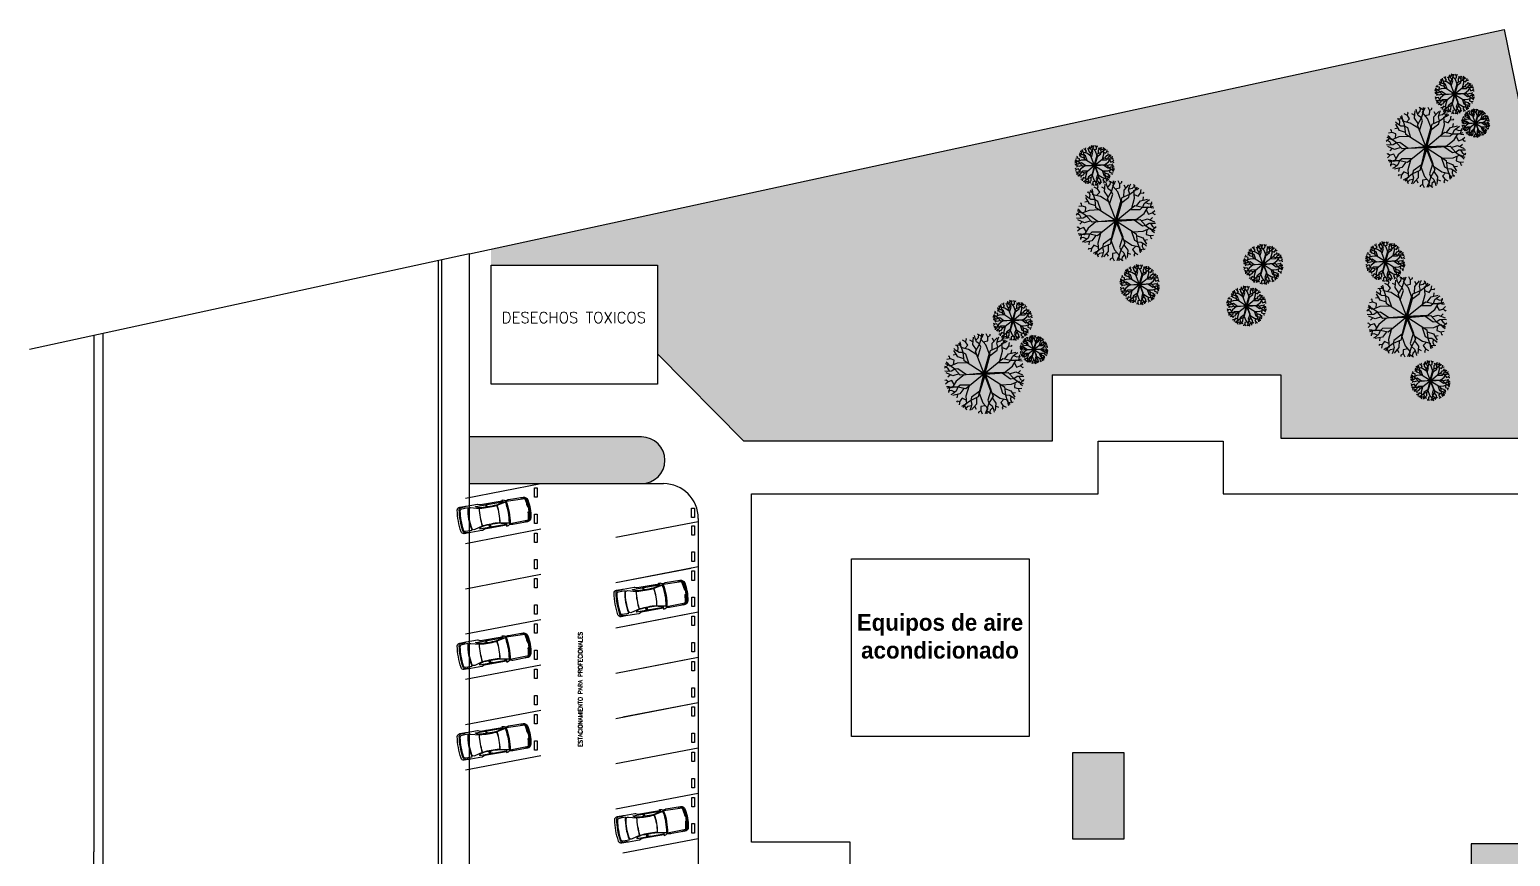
# Model space of a CAD drawing. Header units: millimetres. Extents: x -1615 to -538, y 177 to 397.
# Drawn here: x -1551.55 to -1504.26, y 318.89 to 345.3 of the extents above; entities that cross this region are included whole.
import ezdxf
from ezdxf.enums import TextEntityAlignment as Align

# ---------------------------------------------------------------- set-up
doc = ezdxf.new("R2010")
doc.units = ezdxf.units.MM
for name, color, linetype in [('010', 6, 'Continuous'), ('7', 7, 'Continuous'), ('AUX', 8, 'Continuous'), ('CAJONES', 8, 'Continuous'), ('LOCALES', 2, 'Continuous'), ('MOB', 7, 'Continuous'), ('MUROS', 1, 'Continuous'), ('MUROS2', 9, 'Continuous'), ('P-1', 1, 'Continuous'), ('TEX', 2, 'Continuous')]:
    doc.layers.add(name, color=color, linetype=linetype)
doc.styles.add('ROMANS', font='ROMANS.shx')
doc.styles.get("Standard").update_dxf_attribs({"font": 'stylu.ttf'})

# ---------------------------------------------------------------- blocks, each defined once
blk = doc.blocks.new('tree_pl01')
at = {"layer": '010'}
for p, q in [((-1.077, 1.4), (-1.17, 1.507)), ((-0.757, 1.313), (-1.07, 1.5)), ((-0.87, 1.38), (-0.843, 1.545)), ((-0.78, 1.712), (-0.796, 1.768)), ((-0.647, 1.687), (-0.78, 1.712)), ((-0.65, 1.67), (-0.625, 1.849)), ((-0.589, 1.488), (-0.65, 1.67)), ((-0.359, 1.515), (-0.589, 1.488)), ((-0.407, 1.786), (-0.492, 1.891)), ((-0.434, 1.336), (-0.286, 1.687)), ((-0.286, 1.687), (-0.407, 1.786)), ((-0.333, 1.709), (-0.405, 1.916)), ((-0.383, 1.766), (-0.201, 1.975)), ((-0.148, 1.454), (-0.333, 1.709)), ((-0.192, 1.794), (-0.272, 1.946)), ((-0.034, 1.707), (-0.192, 1.794)), ((-0.161, 1.297), (-0.138, 1.473)), ((-0.149, 1.456), (-0.039, 1.625)), ((-0.026, 1.814), (-0.039, 1.955)), ((-0.039, 1.625), (-0.026, 1.814)), ((0.182, 1.555), (0.038, 1.891)), ((0.086, 1.243), (0.182, 1.555)), ((0.13, 1.676), (0.248, 1.794)), ((0.397, 1.892), (0.417, 1.947)), ((0.49, 1.793), (0.397, 1.892)), ((0.42, 1.599), (0.478, 1.781)), ((0.623, 1.485), (0.42, 1.599)), ((0.456, 1.384), (0.782, 1.582)), ((0.478, 1.781), (0.603, 1.912)), ((0.742, 1.733), (0.735, 1.868)), ((0.782, 1.582), (0.742, 1.733)), ((0.75, 1.702), (1.02, 1.764)), ((0.757, 1.627), (0.82, 1.837)), ((0.757, 1.312), (0.757, 1.627)), ((0.921, 1.613), (0.946, 1.782)), ((0.998, 1.449), (0.921, 1.613)), ((0.946, 1.386), (1.067, 1.532)), ((1.067, 1.532), (1.14, 1.653)), ((1.083, 1.2), (1.164, 1.556)), ((-1.627, 0.874), (-1.673, 0.91)), ((-1.504, 0.932), (-1.627, 0.874)), ((-1.496, 0.917), (-1.582, 1.076)), ((-1.369, 1.153), (-1.499, 1.188)), ((-1.341, 0.806), (-1.496, 0.917)), ((-1.263, 1.135), (-1.444, 1.26)), ((-1.213, 1.145), (-1.369, 1.153)), ((-1.199, 1.286), (-1.353, 1.362)), ((-1.17, 0.963), (-1.341, 0.806)), ((-1.337, 1.152), (-1.313, 1.427)), ((-0.964, 1.038), (-1.263, 1.135)), ((-1.126, 0.773), (-1.213, 1.145)), ((-1.02, 1.309), (-1.199, 1.286)), ((-0.849, 0.354), (-1.126, 0.773)), ((-0.976, 1.24), (-1.077, 1.4)), ((-0.965, 1.038), (-0.976, 1.24)), ((-0.882, 0.903), (-0.967, 1.058)), ((-0.559, 0.994), (-0.964, 1.038)), ((-0.396, 0.739), (-0.882, 0.903)), ((-0.651, 1.004), (-0.757, 1.313)), ((0.086, -0.01), (-0.559, 0.994)), ((-0.456, 0.834), (-0.434, 1.336)), ((0.137, 0.879), (-0.161, 1.297)), ((0.154, 1.181), (-0.148, 1.454)), ((0.086, -0.01), (0.154, 1.181)), ((0.086, -0.01), (0.841, 0.914)), ((0.143, 0.991), (0.456, 1.384)), ((0.649, 0.679), (0.654, 1.192)), ((0.654, 1.192), (0.776, 1.321)), ((0.721, 0.766), (1.205, 0.9)), ((0.757, 1.313), (0.946, 1.386)), ((0.841, 0.914), (0.757, 1.312)), ((0.822, 1.003), (1.083, 1.2)), ((1.112, 1.328), (1.277, 1.354)), ((1.205, 0.9), (1.585, 0.868)), ((1.302, 1.095), (1.455, 1.208)), ((1.399, 0.884), (1.302, 1.095)), ((1.406, 0.665), (1.591, 0.919)), ((1.455, 1.346), (1.504, 1.378)), ((1.472, 1.211), (1.455, 1.346)), ((1.455, 1.208), (1.634, 1.24)), ((1.585, 0.868), (1.641, 1.014)), ((1.591, 0.919), (1.765, 1.052)), ((1.63, 0.984), (1.884, 0.876)), ((1.641, 1.014), (1.715, 1.127)), ((1.681, 0.634), (1.715, 0.812)), ((1.715, 0.812), (1.835, 0.934)), ((-1.775, 0.076), (-1.901, 0.028)), ((-1.679, 0.123), (-1.898, 0.118)), ((-1.748, 0.094), (-1.891, 0.331)), ((-1.716, 0.284), (-1.885, 0.254)), ((-1.684, 0.447), (-1.822, 0.479)), ((-1.643, 0.161), (-1.775, 0.076)), ((-1.373, 0.565), (-1.737, 0.532)), ((-1.584, 0.407), (-1.716, 0.284)), ((-1.508, 0.377), (-1.684, 0.447)), ((-1.379, 0.221), (-1.679, 0.123)), ((-1.355, -0.088), (-1.643, 0.161)), ((-1.504, 0.553), (-1.58, 0.702)), ((-1.502, 0.039), (-1.548, -0.188)), ((-1.381, 0.22), (-1.508, 0.377)), ((-1.233, 0.16), (-1.394, 0.236)), ((-1.026, 0.423), (-1.379, 0.221)), ((-1.106, 0.378), (-1.373, 0.565)), ((-0.744, 0.314), (-1.233, 0.16)), ((0.086, -0.01), (-1.026, 0.423)), ((0.086, -0.01), (1.239, 0.293)), ((0.947, 0.216), (1.252, 0.628)), ((1.055, 0.245), (1.526, 0.069)), ((1.239, 0.293), (1.406, 0.665)), ((1.252, 0.628), (1.427, 0.661)), ((1.277, 0.377), (1.604, 0.382)), ((1.407, 0.666), (1.602, 0.614)), ((1.526, 0.069), (1.814, -0.181)), ((1.602, 0.614), (1.786, 0.66)), ((1.604, 0.382), (1.879, 0.623)), ((1.673, -0.059), (1.719, 0.169)), ((1.703, 0.469), (1.851, 0.393)), ((1.719, 0.169), (1.91, 0.17)), ((1.786, 0.66), (1.916, 0.716)), ((1.91, 0.17), (2.073, 0.092)), ((1.925, 0.163), (1.99, 0.282)), ((1.99, 0.282), (2.049, 0.28)), ((-1.739, -0.19), (-1.902, -0.111)), ((-1.819, -0.301), (-1.878, -0.299)), ((-1.754, -0.182), (-1.819, -0.301)), ((-1.615, -0.68), (-1.745, -0.735)), ((-1.548, -0.188), (-1.739, -0.19)), ((-1.433, -0.402), (-1.708, -0.642)), ((-1.532, -0.489), (-1.68, -0.413)), ((-1.431, -0.633), (-1.615, -0.68)), ((-1.51, -0.653), (-1.544, -0.831)), ((-1.106, -0.397), (-1.433, -0.402)), ((-1.236, -0.685), (-1.431, -0.633)), ((-1.235, -0.684), (-1.42, -0.939)), ((-0.884, -0.264), (-1.355, -0.088)), ((-1.081, -0.648), (-1.256, -0.681)), ((-1.068, -0.313), (-1.235, -0.684)), ((-0.776, -0.236), (-1.081, -0.648)), ((0.086, -0.01), (-1.068, -0.313)), ((0.086, -0.01), (-0.67, -0.933)), ((-0.478, -0.699), (-0.483, -1.211)), ((0.086, -0.01), (0.017, -1.201)), ((0.019, -0.989), (0.1, -0.013)), ((0.063, -0.05), (0.019, -0.989)), ((0.086, -0.01), (1.197, -0.443)), ((0.086, -0.01), (0.73, -1.013)), ((0.915, -0.333), (1.404, -0.18)), ((1.02, -0.374), (1.297, -0.793)), ((1.197, -0.443), (1.55, -0.24)), ((1.277, -0.397), (1.544, -0.585)), ((1.404, -0.18), (1.565, -0.255)), ((1.544, -0.585), (1.908, -0.552)), ((1.55, -0.24), (1.85, -0.143)), ((1.552, -0.24), (1.679, -0.396)), ((1.675, -0.573), (1.751, -0.722)), ((1.679, -0.396), (1.855, -0.467)), ((1.755, -0.427), (1.887, -0.303)), ((1.814, -0.181), (1.946, -0.096)), ((1.85, -0.143), (2.069, -0.138)), ((1.855, -0.467), (1.993, -0.499)), ((1.887, -0.303), (2.056, -0.274)), ((1.919, -0.113), (2.062, -0.35)), ((1.946, -0.096), (2.072, -0.047)), ((-1.459, -1.004), (-1.713, -0.896)), ((-1.544, -0.831), (-1.664, -0.954)), ((-1.42, -0.939), (-1.594, -1.072)), ((-1.47, -1.034), (-1.544, -1.147)), ((-1.414, -0.888), (-1.47, -1.034)), ((-1.284, -1.228), (-1.463, -1.26)), ((-1.034, -0.92), (-1.414, -0.888)), ((-1.284, -1.365), (-1.333, -1.398)), ((-1.301, -1.231), (-1.284, -1.365)), ((-1.131, -1.114), (-1.284, -1.228)), ((-1.228, -0.904), (-1.131, -1.114)), ((-0.941, -1.348), (-1.106, -1.374)), ((-0.55, -0.786), (-1.034, -0.92)), ((-0.912, -1.219), (-0.993, -1.576)), ((-0.651, -1.023), (-0.912, -1.219)), ((-0.775, -1.406), (-0.896, -1.551)), ((-0.827, -1.468), (-0.75, -1.632)), ((-0.586, -1.333), (-0.775, -1.406)), ((-0.67, -0.933), (-0.586, -1.332)), ((-0.285, -1.404), (-0.611, -1.601)), ((-0.483, -1.211), (-0.605, -1.341)), ((-0.586, -1.332), (-0.586, -1.646)), ((0.028, -1.011), (-0.285, -1.404)), ((0.085, -1.262), (-0.011, -1.575)), ((0.017, -1.201), (0.319, -1.474)), ((0.034, -0.899), (0.332, -1.316)), ((0.332, -1.316), (0.309, -1.493)), ((0.605, -1.356), (0.457, -1.707)), ((0.567, -0.759), (1.053, -0.922)), ((0.627, -0.854), (0.605, -1.356)), ((0.73, -1.013), (1.135, -1.057)), ((0.822, -1.023), (0.928, -1.332)), ((0.928, -1.332), (1.241, -1.52)), ((1.041, -1.4), (1.014, -1.565)), ((1.053, -0.922), (1.138, -1.078)), ((1.135, -1.057), (1.434, -1.154)), ((1.136, -1.058), (1.147, -1.259)), ((1.147, -1.259), (1.248, -1.42)), ((1.191, -1.328), (1.37, -1.306)), ((1.248, -1.42), (1.341, -1.526)), ((1.297, -0.793), (1.384, -1.164)), ((1.341, -0.983), (1.512, -0.825)), ((1.37, -1.306), (1.524, -1.382)), ((1.384, -1.164), (1.54, -1.173)), ((1.434, -1.154), (1.615, -1.279)), ((1.508, -1.171), (1.484, -1.447)), ((1.512, -0.825), (1.667, -0.936)), ((1.54, -1.173), (1.67, -1.208)), ((1.667, -0.936), (1.753, -1.096)), ((1.675, -0.951), (1.798, -0.894)), ((1.798, -0.894), (1.844, -0.93)), ((-0.896, -1.551), (-0.969, -1.672)), ((-0.579, -1.722), (-0.849, -1.784)), ((-0.75, -1.632), (-0.775, -1.802)), ((-0.586, -1.646), (-0.649, -1.856)), ((-0.611, -1.601), (-0.571, -1.753)), ((-0.571, -1.753), (-0.564, -1.887)), ((-0.452, -1.505), (-0.249, -1.618)), ((-0.307, -1.8), (-0.432, -1.931)), ((-0.319, -1.813), (-0.226, -1.912)), ((-0.249, -1.618), (-0.307, -1.8)), ((-0.226, -1.912), (-0.246, -1.966)), ((0.041, -1.696), (-0.077, -1.814)), ((-0.011, -1.575), (0.133, -1.911)), ((0.21, -1.645), (0.197, -1.834)), ((0.197, -1.834), (0.21, -1.975)), ((0.205, -1.726), (0.363, -1.814)), ((0.32, -1.475), (0.21, -1.645)), ((0.319, -1.474), (0.504, -1.729)), ((0.363, -1.814), (0.443, -1.965)), ((0.554, -1.786), (0.372, -1.994)), ((0.457, -1.707), (0.578, -1.806)), ((0.504, -1.729), (0.576, -1.936)), ((0.53, -1.535), (0.76, -1.508)), ((0.578, -1.806), (0.663, -1.91)), ((0.76, -1.508), (0.821, -1.689)), ((0.821, -1.689), (0.796, -1.868)), ((0.818, -1.706), (0.951, -1.732)), ((0.951, -1.732), (0.967, -1.787))]:
    blk.add_line(p, q, dxfattribs=at)
for points in [[(0.119, 0.883), (0.038, 0.025), (0, -1.058)], [(0.05, -1.015), (0.125, -0.05), (1.059, 0.238), (0.107, 0.013), (0.138, 0.889)], [(0, 0), (-0.946, -0.263), (-0.864, -0.288), (0.069, -0.032)], [(0.194, -0.032), (0.939, -0.326), (0.902, -0.357), (0.125, -0.063)]]:
    blk.add_lwpolyline(points, dxfattribs=at)
blk = doc.blocks.new('JHGLJGF')
for p, q in [((551.112, 116.366, -0.383), (551.257, 116.359, -0.383)), ((552.517, 116.366, -0.383), (552.372, 116.359, -0.383))]:
    blk.add_line(p, q)
at = {"elevation": -0.383}
for points in [[(551.157, 116.388), (551.15, 117.568, 0.101584), (551.144, 117.599), (551.104, 117.69, -0.103014), (551.097, 117.721), (551.097, 118.317, -0.108661), (551.108, 118.365), (551.122, 118.395, 0.108661), (551.129, 118.428), (551.129, 118.606, -0.371351), (551.228, 118.72, -0.0744), (552.402, 118.72, -0.371351), (552.5, 118.606), (552.5, 118.428, 0.108661), (552.507, 118.395), (552.521, 118.365, -0.108661), (552.532, 118.317), (552.532, 117.721, -0.103014), (552.525, 117.69), (552.486, 117.599, 0.101584), (552.479, 117.568), (552.472, 116.388, 0.083094)], [(551.1, 118.339), (551.1, 118.676, -0.371599), (551.231, 118.828, -0.073962), (552.398, 118.828, -0.371599), (552.53, 118.676), (552.53, 118.339)], [(551.208, 117.301), (551.319, 117.301, 0.417968), (551.334, 117.316, 0.019843), (551.32, 117.597, 0.137129), (551.221, 117.836, 0.713564), (551.208, 117.831), (551.208, 116.386)], [(552.422, 117.301), (552.31, 117.301, -0.417968), (552.295, 117.316, -0.019843), (552.31, 117.597, -0.137129), (552.408, 117.836, -0.713564), (552.422, 117.831), (552.422, 116.386)], [(551.362, 117.262), (551.208, 117.262, 0.083366), (551.152, 117.233, 0.083366)], [(551.24, 116.383, 0.02749), (551.322, 116.729, 0.025966), (551.322, 116.731, 0.02378), (551.334, 117.21, 0.407856), (551.319, 117.225), (551.208, 117.225)], [(552.268, 117.262), (552.422, 117.262, -0.083366), (552.477, 117.233, -0.083366)], [(552.39, 116.383, -0.02749), (552.308, 116.729, -0.025966), (552.307, 116.731, -0.02378), (552.295, 117.21, -0.407856), (552.31, 117.225), (552.422, 117.225)], [(551.148, 115.26), (551.139, 116.053, -0.084677), (551.143, 116.078), (551.154, 116.112, 0.083094), (551.158, 116.137), (551.158, 116.24, 0.101584)], [(552.472, 116.24), (552.471, 116.137, 0.083094), (552.475, 116.112), (552.486, 116.078, -0.084677), (552.49, 116.053), (552.481, 115.26, -0.359876), (552.291, 115.036, -0.088764), (551.338, 115.036, -0.359876), (551.148, 115.26)], [(552.384, 115.188), (552.41, 116.183, -0.090951), (551.219, 116.183), (551.245, 115.188)], [(552.483, 115.395), (552.478, 115.388, 0.13748), (552.467, 115.348), (552.467, 115.262, -0.346548), (552.379, 115.15, -0.11876), (551.25, 115.15, -0.346548), (551.162, 115.262), (551.162, 115.348, 0.13748), (551.151, 115.388), (551.147, 115.395)], [(552.481, 115.26, -0.274398), (552.383, 115.11, -0.119718), (551.246, 115.11, -0.274398), (551.148, 115.26)], [(551.162, 115.299, 0.346548), (551.25, 115.187, 0.041042), (551.641, 115.126, -0.241905), (551.701, 115.089), (551.703, 115.085)], [(552.467, 115.299, -0.346548), (552.379, 115.187, -0.041042), (551.989, 115.126, 0.241905), (551.929, 115.089), (551.926, 115.085)]]:
    blk.add_lwpolyline(points, format="xyb", dxfattribs=at)
for points in [[(552.317, 118.701, 0.065131), (551.312, 118.701, 0.371959), (551.212, 118.588), (551.206, 118.234, -0.104632), (552.423, 118.234), (552.417, 118.588, 0.371959)], [(551.335, 117.67), (551.223, 118.09, -0.440582), (551.314, 118.233, -0.086398), (552.315, 118.233, -0.440582), (552.407, 118.09), (552.294, 117.67, 0.053811)], [(552.259, 116.715, -0.079783), (551.371, 116.715, -0.388412), (551.351, 116.74, 0.043035), (551.337, 117.627, -0.414022), (551.358, 117.652, -0.051218), (552.271, 117.652, -0.414022), (552.292, 117.627, 0.043035), (552.278, 116.74, -0.388412)], [(551.182, 117.246), (551.183, 117.124, 0.43916), (551.188, 117.12), (551.2, 117.121, 0.389567), (551.204, 117.125), (551.203, 117.251, 0.732559), (551.196, 117.253), (551.183, 117.248, 0.154479)], [(552.387, 116.26, -0.430172), (552.369, 116.232, -0.084449), (551.261, 116.232, -0.430172), (551.242, 116.26), (551.329, 116.686, -0.404558), (551.346, 116.698, 0.084184), (552.283, 116.698, -0.404558), (552.3, 116.686)], [(552.447, 117.246), (552.446, 117.124, -0.43916), (552.442, 117.12), (552.429, 117.121, -0.389567), (552.425, 117.125), (552.426, 117.251, -0.732559), (552.433, 117.253), (552.446, 117.248, -0.154479)], [(551.113, 116.387, 0.242275), (551.191, 116.206, 0.563269), (551.228, 116.219), (551.262, 116.379, 0.056528)], [(552.517, 116.387, -0.242275), (552.438, 116.206, -0.563269), (552.401, 116.219), (552.368, 116.379, -0.056528)]]:
    blk.add_lwpolyline(points, format="xyb", close=True, dxfattribs=at)

msp = doc.modelspace()

# ---------------------------------------------------------------- hatches: boundary and pattern name
at = {"layer": 'MOB'}
h = msp.add_hatch(dxfattribs=at)
h.set_pattern_fill('AR-SAND', color=3, scale=0.018, style=0)
h.set_pattern_definition([(37.5, (-1890.8807, 289.195), (-0.0288006, 0.8809438), [0, -0.694944, 0, -0.77724, 0, -0.74295]), (7.5, (-1890.8807, 289.195), (0.809142, 1.2902852), [0, -0.374904, 0, -0.626364, 0, -0.24003]), (327.5, (-1891.4431, 289.195), (1.4237863, 0.002587), [0, -0.2286, 0, -0.82296, 0, -1.07442]), (317.5, (-1891.4431, 289.195), (1.3744016, 0.4012728), [0, -0.1143, 0, -0.539496, 0, -0.61722])])
h.paths.add_polyline_path([(-1504.456, 345.299), (-1536.808, 338.281), (-1536.808, 337.774), (-1531.494, 337.774), (-1531.494, 334.938), (-1528.742, 332.154), (-1518.888, 332.154), (-1518.888, 334.272), (-1511.586, 334.272), (-1511.586, 332.243), (-1504.013, 332.243), (-1504.013, 319.292), (-1505.512, 319.292), (-1505.512, 315.174), (-1505.458, 315.174), (-1505.458, 315.113), (-1504.192, 315.113), (-1504.192, 315.155), (-1503.952, 315.155), (-1503.952, 314.915), (-1504.012, 314.915), (-1504.012, 307.052), (-1503.939, 307.052), (-1503.939, 306.812), (-1504.179, 306.812), (-1504.179, 306.863), (-1505.379, 306.863), (-1505.379, 306.796), (-1505.512, 306.796), (-1505.512, 304.882), (-1505.426, 304.882), (-1505.426, 304.793), (-1497.337, 304.793), (-1497.337, 300.683), (-1498.718, 300.683), (-1498.718, 296.093), (-1496.338, 296.093), (-1496.338, 288.938), (-1490.937, 287.483), (-1494.054, 294.141)])
h.paths.add_polyline_path([(-1532.005, 332.285), (-1537.496, 332.285), (-1537.496, 330.794), (-1532.005, 330.794, 1)])
h.paths.add_polyline_path([(-1525.342, 317.183), (-1536.296, 317.183, 0.414214), (-1537.406, 316.073), (-1537.406, 314.79, 0.414214), (-1536.296, 313.68), (-1535.004, 313.68), (-1536.724, 315.4), (-1535.536, 316.588), (-1534.54, 315.592), (-1533.353, 316.78), (-1532.357, 315.784), (-1531.361, 316.78), (-1528.26, 313.68), (-1526.842, 313.68), (-1526.842, 314.937), (-1526.878, 314.937), (-1526.878, 315.177), (-1526.638, 315.177), (-1526.638, 315.113), (-1525.366, 315.113), (-1525.366, 315.215), (-1525.342, 315.215)])
h.paths.add_polyline_path([(-1531.186, 310.467), (-1536.374, 310.467, 1), (-1536.374, 308.547), (-1531.186, 308.547, 1)])
h.paths.add_polyline_path([(-1528.947, 305.125, 0.414214), (-1529.157, 305.335), (-1534.417, 305.335), (-1534.417, 304.868), (-1534.177, 304.868), (-1534.177, 304.808), (-1532.617, 304.808), (-1532.617, 304.868), (-1532.377, 304.868), (-1532.377, 304.808), (-1530.817, 304.808), (-1530.817, 304.868), (-1530.577, 304.868), (-1530.577, 304.808), (-1529.017, 304.808), (-1529.017, 304.868), (-1528.947, 304.868)], flags=17)
h.paths.add_polyline_path([(-1534.387, 289.794), (-1536.502, 289.794), (-1536.502, 301.912), (-1535.542, 301.912), (-1535.542, 305.335), (-1535.696, 305.335, 0.414214), (-1537.406, 303.625), (-1537.406, 288.901, 0.315329), (-1533.263, 282.986), (-1520.218, 279.325, 0.496821), (-1516.522, 282.126), (-1516.522, 284.558), (-1534.387, 284.558)])
h.paths.add_polyline_path([(-1501.342, 291.593), (-1507.402, 291.593), (-1507.402, 293.619), (-1508.242, 293.619), (-1508.242, 291.638, -1), (-1511.332, 291.638), (-1511.332, 293.619), (-1512.442, 293.618), (-1512.442, 291.634, 0.413999), (-1509.789, 288.983), (-1501.342, 288.983)], flags=17)
h.paths.add_polyline_path([(-1501.99, 274.863, 0.978274), (-1502.184, 274.17), (-1491.384, 271.139), (-1491.144, 272.075)])
h = msp.add_hatch(dxfattribs=at)
h.set_pattern_fill('GRASS', color=3, scale=0.03, style=0)
h.set_pattern_definition([(90, (0, 0), (-0.538815, 0.538815), [0.142875, -0.934755]), (45, (0, 0), (-0.53881537, 0.53881537), [0.142875, -0.619125]), (135, (0, 0), (-0.53881537, -0.53881537), [0.142875, -0.619125])])
h.paths.add_polyline_path([(-1516.598, 322.208), (-1518.233, 322.208), (-1518.233, 319.433), (-1516.598, 319.433)], flags=17)
h.paths.add_polyline_path([(-1504.297, 300.668), (-1508.137, 300.668), (-1508.137, 297.128), (-1504.297, 297.128)], flags=17)
h.paths.add_polyline_path([(-1522.734, 300.608), (-1526.557, 300.608), (-1526.557, 297.188), (-1522.734, 297.188)], flags=17)
h.paths.add_polyline_path([(-1522.734, 293.54), (-1526.557, 293.54), (-1526.557, 290.028), (-1522.734, 290.028)], flags=17)
h.paths.add_polyline_path([(-1504.456, 345.299), (-1536.808, 338.281), (-1536.808, 337.774), (-1531.494, 337.774), (-1531.494, 334.938), (-1528.742, 332.154), (-1518.888, 332.154), (-1518.888, 334.272), (-1511.586, 334.272), (-1511.586, 332.243), (-1504.013, 332.243), (-1504.013, 319.292), (-1505.512, 319.292), (-1505.512, 315.174), (-1505.458, 315.174), (-1505.458, 315.113), (-1504.192, 315.113), (-1504.192, 315.155), (-1503.952, 315.155), (-1503.952, 314.915), (-1504.012, 314.915), (-1504.012, 307.052), (-1503.939, 307.052), (-1503.939, 306.812), (-1504.179, 306.812), (-1504.179, 306.863), (-1505.379, 306.863), (-1505.379, 306.796), (-1505.512, 306.796), (-1505.512, 304.882), (-1505.426, 304.882), (-1505.426, 304.793), (-1497.337, 304.793), (-1497.337, 300.683), (-1498.718, 300.683), (-1498.718, 296.093), (-1496.338, 296.093), (-1496.338, 288.938), (-1490.937, 287.483), (-1494.054, 294.141)])
h.paths.add_polyline_path([(-1532.005, 332.285), (-1537.496, 332.285), (-1537.496, 330.794), (-1532.005, 330.794, 1)])
h.paths.add_polyline_path([(-1525.342, 317.183), (-1536.296, 317.183, 0.414214), (-1537.406, 316.073), (-1537.406, 314.79, 0.414214), (-1536.296, 313.68), (-1535.004, 313.68), (-1536.724, 315.4), (-1535.536, 316.588), (-1534.54, 315.592), (-1533.353, 316.78), (-1532.357, 315.784), (-1531.361, 316.78), (-1528.26, 313.68), (-1526.842, 313.68), (-1526.842, 314.937), (-1526.878, 314.937), (-1526.878, 315.177), (-1526.638, 315.177), (-1526.638, 315.113), (-1525.366, 315.113), (-1525.366, 315.215), (-1525.342, 315.215)])
h.paths.add_polyline_path([(-1531.186, 310.467), (-1536.374, 310.467, 1), (-1536.374, 308.547), (-1531.186, 308.547, 1)])
h.paths.add_polyline_path([(-1528.947, 305.125, 0.414214), (-1529.157, 305.335), (-1534.417, 305.335), (-1534.417, 304.868), (-1534.177, 304.868), (-1534.177, 304.808), (-1532.617, 304.808), (-1532.617, 304.868), (-1532.377, 304.868), (-1532.377, 304.808), (-1530.817, 304.808), (-1530.817, 304.868), (-1530.577, 304.868), (-1530.577, 304.808), (-1529.017, 304.808), (-1529.017, 304.868), (-1528.947, 304.868)], flags=17)
h.paths.add_polyline_path([(-1534.387, 289.794), (-1536.502, 289.794), (-1536.502, 301.912), (-1535.542, 301.912), (-1535.542, 305.335), (-1535.696, 305.335, 0.414214), (-1537.406, 303.625), (-1537.406, 288.901, 0.315329), (-1533.263, 282.986), (-1520.218, 279.325, 0.496821), (-1516.522, 282.126), (-1516.522, 284.558), (-1534.387, 284.558)])
h.paths.add_polyline_path([(-1501.342, 291.593), (-1507.402, 291.593), (-1507.402, 293.619), (-1508.242, 293.619), (-1508.242, 291.638, -1), (-1511.332, 291.638), (-1511.332, 293.619), (-1512.442, 293.618), (-1512.442, 291.634, 0.413999), (-1509.789, 288.983), (-1501.342, 288.983)], flags=17)
h.paths.add_polyline_path([(-1501.99, 274.863, 0.978274), (-1502.184, 274.17), (-1491.384, 271.139), (-1491.144, 272.075)])

# ---------------------------------------------------------------- linework, layer by layer
for p, q in [((-1537.496, 338.132), (-1551.548, 335.083)), ((-1538.491, 288.901), (-1538.491, 337.916))]:
    msp.add_line(p, q)
for points in [[(-1528.493, 330.473), (-1517.423, 330.473), (-1517.423, 332.154), (-1513.433, 332.154), (-1513.433, 330.473), (-1504.013, 330.473)], [(-1504.013, 319.292), (-1505.512, 319.292), (-1505.512, 315.113), (-1504.012, 315.113)]]:
    msp.add_lwpolyline(points)
msp.add_lwpolyline([(-1501.342, 291.593), (-1507.402, 291.593), (-1507.402, 293.619), (-1508.242, 293.619), (-1508.242, 291.638, -1), (-1511.332, 291.638), (-1511.332, 293.619), (-1516.432, 293.619), (-1516.432, 284.558), (-1534.387, 284.558), (-1534.387, 289.794), (-1536.502, 289.794), (-1536.502, 301.912), (-1534.387, 301.912), (-1534.387, 304.868), (-1526.842, 304.868), (-1526.842, 315.113), (-1525.342, 315.113), (-1525.342, 319.343), (-1528.493, 319.343), (-1528.493, 330.473)], format="xyb")
for points in [[(-1525.3, 328.389), (-1519.624, 328.389), (-1519.624, 322.716), (-1525.3, 322.716)], [(-1518.233, 322.208), (-1516.598, 322.208), (-1516.598, 319.433), (-1518.233, 319.433)]]:
    msp.add_lwpolyline(points, close=True)
at = {"layer": '7', "color": 7}
for p, q in [((-1537.496, 338.132), (-1504.456, 345.299)), ((-1504.456, 345.299), (-1502.782, 337.067)), ((-1538.396, 337.936), (-1538.396, 288.633)), ((-1537.496, 288.901), (-1537.496, 338.132)), ((-1549.496, 335.529), (-1549.496, 326.234)), ((-1549.196, 290.045), (-1549.196, 335.594)), ((-1549.496, 326.234), (-1549.496, 319.032)), ((-1549.496, 311.83), (-1549.496, 319.032))]:
    msp.add_line(p, q, dxfattribs=at)
at = {"layer": 'AUX', "color": 7}
for p, q in [((-1537.496, 330.794), (-1537.496, 338.132)), ((-1518.888, 334.272), (-1518.888, 332.154)), ((-1518.888, 334.272), (-1511.586, 334.272)), ((-1511.586, 334.272), (-1511.586, 332.243)), ((-1511.586, 332.243), (-1504.013, 332.243)), ((-1537.496, 330.794), (-1531.303, 330.794))]:
    msp.add_line(p, q, dxfattribs=at)
msp.add_arc((-1531.303, 329.684), 1.11, 0, 90, dxfattribs=at)
at = {"layer": 'CAJONES'}
for p, q in [((-1537.627, 330.332), (-1535.221, 330.794)), ((-1530.193, 329.684), (-1530.193, 317.273)), ((-1537.627, 328.885), (-1535.221, 329.347)), ((-1537.627, 328.885), (-1535.221, 329.347)), ((-1532.825, 329.083), (-1530.419, 329.545)), ((-1532.599, 329.126), (-1530.193, 329.589)), ((-1537.627, 327.438), (-1535.221, 327.9)), ((-1537.627, 327.438), (-1535.221, 327.9)), ((-1532.825, 327.636), (-1530.419, 328.098)), ((-1532.599, 327.68), (-1530.193, 328.142)), ((-1532.599, 327.68), (-1530.193, 328.142)), ((-1537.627, 325.992), (-1535.221, 326.454)), ((-1537.627, 325.992), (-1535.221, 326.454)), ((-1532.825, 326.19), (-1530.419, 326.652)), ((-1532.599, 326.233), (-1530.193, 326.695)), ((-1532.599, 326.233), (-1530.193, 326.695)), ((-1537.627, 324.545), (-1535.221, 325.007)), ((-1537.627, 324.545), (-1535.221, 325.007)), ((-1537.627, 324.545), (-1535.221, 325.007)), ((-1532.825, 324.743), (-1530.419, 325.205)), ((-1532.599, 324.786), (-1530.193, 325.249)), ((-1532.599, 324.786), (-1530.193, 325.249)), ((-1537.627, 323.098), (-1535.221, 323.561)), ((-1537.627, 323.098), (-1535.221, 323.561)), ((-1537.627, 323.098), (-1535.221, 323.561)), ((-1532.825, 323.296), (-1530.419, 323.758)), ((-1532.599, 323.34), (-1530.193, 323.802)), ((-1532.599, 323.34), (-1530.193, 323.802)), ((-1537.627, 321.652), (-1535.221, 322.114)), ((-1537.627, 321.652), (-1535.221, 322.114)), ((-1537.627, 321.652), (-1535.221, 322.114)), ((-1532.825, 321.85), (-1530.419, 322.312)), ((-1532.599, 321.893), (-1530.193, 322.355)), ((-1532.599, 321.893), (-1530.193, 322.355)), ((-1532.825, 320.403), (-1530.419, 320.865)), ((-1532.599, 320.446), (-1530.193, 320.909)), ((-1532.599, 320.446), (-1530.193, 320.909)), ((-1532.599, 319), (-1530.193, 319.462))]:
    msp.add_line(p, q, dxfattribs=at)
for points in [[(-1535.426, 330.657), (-1535.336, 330.657), (-1535.336, 330.357), (-1535.426, 330.357)], [(-1535.426, 329.817), (-1535.336, 329.817), (-1535.336, 329.517), (-1535.426, 329.517)], [(-1530.404, 330.015), (-1530.314, 330.015), (-1530.314, 329.715), (-1530.404, 329.715)], [(-1535.426, 329.21), (-1535.336, 329.21), (-1535.336, 328.91), (-1535.426, 328.91)], [(-1530.398, 329.451), (-1530.308, 329.451), (-1530.308, 329.151), (-1530.398, 329.151)], [(-1535.426, 328.37), (-1535.336, 328.37), (-1535.336, 328.07), (-1535.426, 328.07)], [(-1530.398, 328.611), (-1530.308, 328.611), (-1530.308, 328.311), (-1530.398, 328.311)], [(-1535.426, 327.763), (-1535.336, 327.763), (-1535.336, 327.463), (-1535.426, 327.463)], [(-1530.398, 328.005), (-1530.308, 328.005), (-1530.308, 327.705), (-1530.398, 327.705)], [(-1535.426, 326.923), (-1535.336, 326.923), (-1535.336, 326.623), (-1535.426, 326.623)], [(-1530.398, 327.165), (-1530.308, 327.165), (-1530.308, 326.865), (-1530.398, 326.865)], [(-1530.398, 326.558), (-1530.308, 326.558), (-1530.308, 326.258), (-1530.398, 326.258)], [(-1535.426, 326.317), (-1535.336, 326.317), (-1535.336, 326.017), (-1535.426, 326.017)], [(-1535.426, 325.477), (-1535.336, 325.477), (-1535.336, 325.177), (-1535.426, 325.177)], [(-1530.398, 325.718), (-1530.308, 325.718), (-1530.308, 325.418), (-1530.398, 325.418)], [(-1530.398, 325.112), (-1530.308, 325.112), (-1530.308, 324.812), (-1530.398, 324.812)], [(-1535.426, 324.87), (-1535.336, 324.87), (-1535.336, 324.57), (-1535.426, 324.57)], [(-1535.426, 324.03), (-1535.336, 324.03), (-1535.336, 323.73), (-1535.426, 323.73)], [(-1530.398, 324.272), (-1530.308, 324.272), (-1530.308, 323.972), (-1530.398, 323.972)], [(-1530.398, 323.665), (-1530.308, 323.665), (-1530.308, 323.365), (-1530.398, 323.365)], [(-1535.426, 323.423), (-1535.336, 323.423), (-1535.336, 323.123), (-1535.426, 323.123)], [(-1535.426, 322.583), (-1535.336, 322.583), (-1535.336, 322.283), (-1535.426, 322.283)], [(-1530.398, 322.825), (-1530.308, 322.825), (-1530.308, 322.525), (-1530.398, 322.525)], [(-1530.398, 322.218), (-1530.308, 322.218), (-1530.308, 321.918), (-1530.398, 321.918)], [(-1530.398, 321.378), (-1530.308, 321.378), (-1530.308, 321.078), (-1530.398, 321.078)], [(-1530.398, 320.772), (-1530.308, 320.772), (-1530.308, 320.472), (-1530.398, 320.472)], [(-1530.398, 319.932), (-1530.308, 319.932), (-1530.308, 319.632), (-1530.398, 319.632)]]:
    msp.add_lwpolyline(points, close=True, dxfattribs=at)
at = {"layer": 'MUROS'}
msp.add_lwpolyline([(-1536.808, 337.774), (-1531.494, 337.774), (-1531.494, 333.967), (-1536.808, 333.967)], close=True, dxfattribs=at)
at = {"layer": 'MUROS2'}
for p, q in [((-1531.494, 334.938), (-1528.742, 332.154)), ((-1532.005, 332.285), (-1537.496, 332.285)), ((-1518.888, 332.154), (-1528.742, 332.154))]:
    msp.add_line(p, q, dxfattribs=at)
msp.add_arc((-1532.005, 331.54), 0.746, 270, 90, dxfattribs=at)

# ---------------------------------------------------------------- block references
at = {"layer": 'AUX', "xscale": 0.6000000000000043, "yscale": 0.5999999999999996, "zscale": 0.6, "rotation": 99.85070118491873}
for p in [(-1410.94, 15.593, 0.23), (-1405.93, 12.941, 0.23), (-1410.94, 11.253, 0.23), (-1410.94, 8.359, 0.23), (-1405.912, 5.707, 0.23)]:
    msp.add_blockref('JHGLJGF', p, dxfattribs=at)
at = {"layer": 'P-1', "rotation": 90}
for p, xscale, yscale, zscale in [((-1506.041, 343.268), -0.319999999999947, 0.3200000000000163, 0.32), ((-1506.955, 341.59), -0.6426666645183339, 0.6426666645182983, 0.6426666645183141), ((-1505.367, 342.331), -0.226089683286375, 0.226089683286375, 0.22608968328636), ((-1517.538, 340.986), -0.319999999999947, 0.3200000000000163, 0.32), ((-1516.854, 339.246), -0.6426666645183339, 0.6426666645182983, 0.6426666645183141), ((-1512.153, 337.828), -0.319999999999947, 0.3200000000000163, 0.32), ((-1508.254, 337.915), -0.319999999999947, 0.3200000000000163, 0.32), ((-1516.099, 337.181), -0.319999999999947, 0.3200000000000163, 0.32), ((-1507.57, 336.174), -0.6426666645183339, 0.6426666645182983, 0.6426666645183141), ((-1512.685, 336.495), -0.319999999999947, 0.3200000000000163, 0.32), ((-1520.15, 336.037), -0.319999999999947, 0.3200000000000163, 0.32), ((-1521.064, 334.359), -0.6426666645183339, 0.6426666645182983, 0.6426666645183141), ((-1519.475, 335.099), -0.226089683286375, 0.226089683286375, 0.22608968328636), ((-1506.815, 334.109), -0.319999999999947, 0.3200000000000163, 0.32)]:
    msp.add_blockref('tree_pl01', p, dxfattribs=dict(at, xscale=xscale, yscale=yscale, zscale=zscale))

# ---------------------------------------------------------------- texts
at = {"insert": (-1522.472, 326.629), "char_height": 0.53382, "width": 11.03893, "attachment_point": 2}
msp.add_mtext('{\\fStylus BT|b1|i0|c0|p34;Equipos de aire\\Pacondicionado}', dxfattribs=at)
at = {"layer": 'LOCALES', "style": 'ROMANS'}
msp.add_text('DESECHOS TOXICOS', height=0.34814, dxfattribs=at).set_placement((-1534.166, 335.926), align=Align.CENTER)
at = {"layer": 'TEX', "style": 'ROMANS'}
msp.add_text('ESTACIONAMIENTO PARA PROFECIONALES', height=0.13556, rotation=90, dxfattribs=at).set_placement((-1533.893, 324.218), align=Align.CENTER)

doc.saveas('drawing.dxf')
